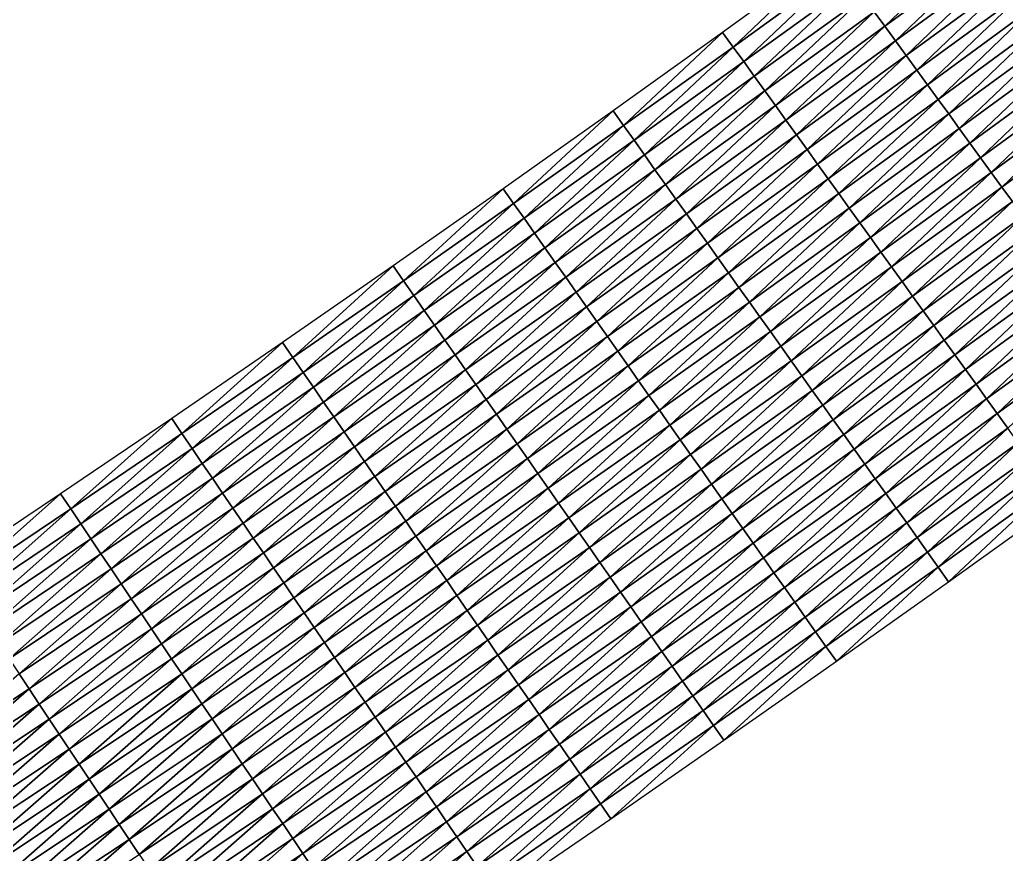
# Model space of a CAD drawing. Header units: metres. Extents: x 479979 to 482619, y 6959976 to 6961524.
# Drawn here: x 482123.9 to 482233.1, y 6961129.2 to 6961221.6 of the extents above; entities that cross this region are included whole.
import ezdxf

# ---------------------------------------------------------------- set-up
doc = ezdxf.new("R2010")
doc.units = ezdxf.units.M

msp = doc.modelspace()

# ---------------------------------------------------------------- linework, layer by layer
at = {"layer": 'GENERAL_FILL_TOP'}
for points in [[(482219.647, 6961220.823, 8.386), (482230.555, 6961231.28, 8.457), (482218.47, 6961222.44, 8.393)], [(482219.647, 6961220.823, 8.386), (482231.739, 6961229.669, 8.45), (482230.555, 6961231.28, 8.457)], [(482202.844, 6961218.533, 8.35), (482213.762, 6961228.908, 8.422), (482201.675, 6961220.156, 8.357)], [(482202.844, 6961218.533, 8.35), (482214.939, 6961227.291, 8.414), (482213.762, 6961228.908, 8.422)], [(482220.824, 6961219.206, 8.379), (482231.739, 6961229.669, 8.45), (482219.647, 6961220.823, 8.386)], [(482220.824, 6961219.206, 8.379), (482232.924, 6961228.057, 8.443), (482231.739, 6961229.669, 8.45)], [(482222.001, 6961217.589, 8.372), (482232.924, 6961228.057, 8.443), (482220.824, 6961219.206, 8.379)], [(482222.001, 6961217.589, 8.372), (482234.109, 6961226.446, 8.436), (482232.924, 6961228.057, 8.443)], [(482204.013, 6961216.91, 8.343), (482214.939, 6961227.291, 8.414), (482202.844, 6961218.533, 8.35)], [(482204.013, 6961216.91, 8.343), (482216.116, 6961225.674, 8.407), (482214.939, 6961227.291, 8.414)], [(482205.182, 6961215.287, 8.335), (482216.116, 6961225.674, 8.407), (482204.013, 6961216.91, 8.343)], [(482205.182, 6961215.287, 8.335), (482217.293, 6961224.057, 8.4), (482216.116, 6961225.674, 8.407)], [(482223.178, 6961215.972, 8.83), (482234.109, 6961226.446, 8.436), (482222.001, 6961217.589, 8.372)], [(482223.178, 6961215.972, 8.83), (482235.293, 6961224.835, 8.852), (482234.109, 6961226.446, 8.436)], [(482224.355, 6961214.355, 9.35), (482235.293, 6961224.835, 8.852), (482223.178, 6961215.972, 8.83)], [(482224.355, 6961214.355, 9.35), (482236.478, 6961223.223, 9.372), (482235.293, 6961224.835, 8.852)], [(482206.351, 6961213.665, 8.328), (482217.293, 6961224.057, 8.4), (482205.182, 6961215.287, 8.335)], [(482206.351, 6961213.665, 8.328), (482218.47, 6961222.44, 8.393), (482217.293, 6961224.057, 8.4)], [(482225.531, 6961212.738, 9.39), (482236.478, 6961223.223, 9.372), (482224.355, 6961214.355, 9.35)], [(482225.531, 6961212.738, 9.39), (482237.663, 6961221.612, 9.412), (482236.478, 6961223.223, 9.372)], [(482207.52, 6961212.042, 8.321), (482218.47, 6961222.44, 8.393), (482206.351, 6961213.665, 8.328)], [(482207.52, 6961212.042, 8.321), (482219.647, 6961220.823, 8.386), (482218.47, 6961222.44, 8.393)], [(482226.708, 6961211.121, 9.43), (482237.663, 6961221.612, 9.412), (482225.531, 6961212.738, 9.39)], [(482226.708, 6961211.121, 9.43), (482238.847, 6961220, 9.452), (482237.663, 6961221.612, 9.412)], [(482190.714, 6961209.841, 8.285), (482201.675, 6961220.156, 8.357), (482189.553, 6961211.47, 8.292)], [(482190.714, 6961209.841, 8.285), (482202.844, 6961218.533, 8.35), (482201.675, 6961220.156, 8.357)], [(482208.689, 6961210.419, 8.314), (482219.647, 6961220.823, 8.386), (482207.52, 6961212.042, 8.321)], [(482208.689, 6961210.419, 8.314), (482220.824, 6961219.206, 8.379), (482219.647, 6961220.823, 8.386)], [(482227.885, 6961209.504, 9.47), (482238.847, 6961220, 9.452), (482226.708, 6961211.121, 9.43)], [(482227.885, 6961209.504, 9.47), (482240.032, 6961218.389, 9.492), (482238.847, 6961220, 9.452)], [(482209.858, 6961208.796, 8.307), (482220.824, 6961219.206, 8.379), (482208.689, 6961210.419, 8.314)], [(482209.858, 6961208.796, 8.307), (482222.001, 6961217.589, 8.372), (482220.824, 6961219.206, 8.379)], [(482191.875, 6961208.212, 8.277), (482202.844, 6961218.533, 8.35), (482190.714, 6961209.841, 8.285)], [(482191.875, 6961208.212, 8.277), (482204.013, 6961216.91, 8.343), (482202.844, 6961218.533, 8.35)], [(482229.062, 6961207.887, 9.51), (482240.032, 6961218.389, 9.492), (482227.885, 6961209.504, 9.47)], [(482229.062, 6961207.887, 9.51), (482241.217, 6961216.778, 9.532), (482240.032, 6961218.389, 9.492)], [(482193.036, 6961206.584, 8.27), (482204.013, 6961216.91, 8.343), (482191.875, 6961208.212, 8.277)], [(482193.036, 6961206.584, 8.27), (482205.182, 6961215.287, 8.335), (482204.013, 6961216.91, 8.343)], [(482211.027, 6961207.174, 8.806), (482222.001, 6961217.589, 8.372), (482209.858, 6961208.796, 8.307)], [(482211.027, 6961207.174, 8.806), (482223.178, 6961215.972, 8.83), (482222.001, 6961217.589, 8.372)], [(482230.239, 6961206.27, 9.55), (482241.217, 6961216.778, 9.532), (482229.062, 6961207.887, 9.51)], [(482230.239, 6961206.27, 9.55), (482242.401, 6961215.166, 9.572), (482241.217, 6961216.778, 9.532)], [(482212.196, 6961205.551, 9.326), (482223.178, 6961215.972, 8.83), (482211.027, 6961207.174, 8.806)], [(482212.196, 6961205.551, 9.326), (482224.355, 6961214.355, 9.35), (482223.178, 6961215.972, 8.83)], [(482194.197, 6961204.955, 8.263), (482205.182, 6961215.287, 8.335), (482193.036, 6961206.584, 8.27)], [(482194.197, 6961204.955, 8.263), (482206.351, 6961213.665, 8.328), (482205.182, 6961215.287, 8.335)], [(482231.416, 6961204.652, 9.59), (482242.401, 6961215.166, 9.572), (482230.239, 6961206.27, 9.55)], [(482231.416, 6961204.652, 9.59), (482243.586, 6961213.555, 9.612), (482242.401, 6961215.166, 9.572)], [(482195.358, 6961203.327, 8.256), (482206.351, 6961213.665, 8.328), (482194.197, 6961204.955, 8.263)], [(482195.358, 6961203.327, 8.256), (482207.52, 6961212.042, 8.321), (482206.351, 6961213.665, 8.328)], [(482213.365, 6961203.928, 9.366), (482224.355, 6961214.355, 9.35), (482212.196, 6961205.551, 9.326)], [(482213.365, 6961203.928, 9.366), (482225.531, 6961212.738, 9.39), (482224.355, 6961214.355, 9.35)], [(482232.593, 6961203.035, 9.63), (482243.586, 6961213.555, 9.612), (482231.416, 6961204.652, 9.59)], [(482232.593, 6961203.035, 9.63), (482244.771, 6961211.943, 9.652), (482243.586, 6961213.555, 9.612)], [(482214.534, 6961202.305, 9.406), (482225.531, 6961212.738, 9.39), (482213.365, 6961203.928, 9.366)], [(482214.534, 6961202.305, 9.406), (482226.708, 6961211.121, 9.43), (482225.531, 6961212.738, 9.39)], [(482178.549, 6961201.216, 8.219), (482189.553, 6961211.47, 8.292), (482177.396, 6961202.851, 8.226)], [(482178.549, 6961201.216, 8.219), (482190.714, 6961209.841, 8.285), (482189.553, 6961211.47, 8.292)], [(482196.518, 6961201.698, 8.249), (482207.52, 6961212.042, 8.321), (482195.358, 6961203.327, 8.256)], [(482196.518, 6961201.698, 8.249), (482208.689, 6961210.419, 8.314), (482207.52, 6961212.042, 8.321)], [(482233.77, 6961201.418, 9.59), (482244.771, 6961211.943, 9.652), (482232.593, 6961203.035, 9.63)], [(482197.679, 6961200.069, 8.241), (482208.689, 6961210.419, 8.314), (482196.518, 6961201.698, 8.249)], [(482197.679, 6961200.069, 8.241), (482209.858, 6961208.796, 8.307), (482208.689, 6961210.419, 8.314)], [(482215.703, 6961200.682, 9.446), (482226.708, 6961211.121, 9.43), (482214.534, 6961202.305, 9.406)], [(482215.703, 6961200.682, 9.446), (482227.885, 6961209.504, 9.47), (482226.708, 6961211.121, 9.43)], [(482179.701, 6961199.582, 8.212), (482190.714, 6961209.841, 8.285), (482178.549, 6961201.216, 8.219)], [(482179.701, 6961199.582, 8.212), (482191.875, 6961208.212, 8.277), (482190.714, 6961209.841, 8.285)], [(482216.872, 6961199.06, 9.486), (482227.885, 6961209.504, 9.47), (482215.703, 6961200.682, 9.446)], [(482216.872, 6961199.06, 9.486), (482229.062, 6961207.887, 9.51), (482227.885, 6961209.504, 9.47)], [(482180.854, 6961197.947, 8.204), (482191.875, 6961208.212, 8.277), (482179.701, 6961199.582, 8.212)], [(482180.854, 6961197.947, 8.204), (482193.036, 6961206.584, 8.27), (482191.875, 6961208.212, 8.277)], [(482198.84, 6961198.441, 8.782), (482209.858, 6961208.796, 8.307), (482197.679, 6961200.069, 8.241)], [(482198.84, 6961198.441, 8.782), (482211.027, 6961207.174, 8.806), (482209.858, 6961208.796, 8.307)], [(482200.001, 6961196.812, 9.302), (482211.027, 6961207.174, 8.806), (482198.84, 6961198.441, 8.782)], [(482200.001, 6961196.812, 9.302), (482212.196, 6961205.551, 9.326), (482211.027, 6961207.174, 8.806)], [(482218.041, 6961197.437, 9.526), (482229.062, 6961207.887, 9.51), (482216.872, 6961199.06, 9.486)], [(482218.041, 6961197.437, 9.526), (482230.239, 6961206.27, 9.55), (482229.062, 6961207.887, 9.51)], [(482182.007, 6961196.313, 8.197), (482193.036, 6961206.584, 8.27), (482180.854, 6961197.947, 8.204)], [(482182.007, 6961196.313, 8.197), (482194.197, 6961204.955, 8.263), (482193.036, 6961206.584, 8.27)], [(482219.21, 6961195.814, 9.566), (482230.239, 6961206.27, 9.55), (482218.041, 6961197.437, 9.526)], [(482219.21, 6961195.814, 9.566), (482231.416, 6961204.652, 9.59), (482230.239, 6961206.27, 9.55)], [(482183.159, 6961194.678, 8.19), (482194.197, 6961204.955, 8.263), (482182.007, 6961196.313, 8.197)], [(482183.159, 6961194.678, 8.19), (482195.358, 6961203.327, 8.256), (482194.197, 6961204.955, 8.263)], [(482201.162, 6961195.184, 9.342), (482212.196, 6961205.551, 9.326), (482200.001, 6961196.812, 9.302)], [(482201.162, 6961195.184, 9.342), (482213.365, 6961203.928, 9.366), (482212.196, 6961205.551, 9.326)], [(482220.379, 6961194.191, 9.606), (482231.416, 6961204.652, 9.59), (482219.21, 6961195.814, 9.566)], [(482220.379, 6961194.191, 9.606), (482232.593, 6961203.035, 9.63), (482231.416, 6961204.652, 9.59)], [(482202.323, 6961193.555, 9.382), (482213.365, 6961203.928, 9.366), (482201.162, 6961195.184, 9.342)], [(482202.323, 6961193.555, 9.382), (482214.534, 6961202.305, 9.406), (482213.365, 6961203.928, 9.366)], [(482166.348, 6961192.66, 8.153), (482177.396, 6961202.851, 8.226), (482165.204, 6961194.301, 8.16)], [(482166.348, 6961192.66, 8.153), (482178.549, 6961201.216, 8.219), (482177.396, 6961202.851, 8.226)], [(482184.312, 6961193.044, 8.183), (482195.358, 6961203.327, 8.256), (482183.159, 6961194.678, 8.19)], [(482184.312, 6961193.044, 8.183), (482196.518, 6961201.698, 8.249), (482195.358, 6961203.327, 8.256)], [(482221.548, 6961192.568, 9.566), (482232.593, 6961203.035, 9.63), (482220.379, 6961194.191, 9.606)], [(482221.548, 6961192.568, 9.566), (482233.77, 6961201.418, 9.59), (482232.593, 6961203.035, 9.63)], [(482185.464, 6961191.409, 8.176), (482196.518, 6961201.698, 8.249), (482184.312, 6961193.044, 8.183)], [(482185.464, 6961191.409, 8.176), (482197.679, 6961200.069, 8.241), (482196.518, 6961201.698, 8.249)], [(482203.484, 6961191.926, 9.422), (482214.534, 6961202.305, 9.406), (482202.323, 6961193.555, 9.382)], [(482203.484, 6961191.926, 9.422), (482215.703, 6961200.682, 9.446), (482214.534, 6961202.305, 9.406)], [(482222.717, 6961190.946, 9.526), (482233.77, 6961201.418, 9.59), (482221.548, 6961192.568, 9.566)], [(482222.717, 6961190.946, 9.526), (482234.947, 6961199.801, 9.55), (482233.77, 6961201.418, 9.59)], [(482167.492, 6961191.02, 8.146), (482178.549, 6961201.216, 8.219), (482166.348, 6961192.66, 8.153)], [(482167.492, 6961191.02, 8.146), (482179.701, 6961199.582, 8.212), (482178.549, 6961201.216, 8.219)], [(482204.644, 6961190.298, 9.462), (482215.703, 6961200.682, 9.446), (482203.484, 6961191.926, 9.422)], [(482204.644, 6961190.298, 9.462), (482216.872, 6961199.06, 9.486), (482215.703, 6961200.682, 9.446)], [(482168.636, 6961189.379, 8.138), (482179.701, 6961199.582, 8.212), (482167.492, 6961191.02, 8.146)], [(482168.636, 6961189.379, 8.138), (482180.854, 6961197.947, 8.204), (482179.701, 6961199.582, 8.212)], [(482186.617, 6961189.775, 8.758), (482197.679, 6961200.069, 8.241), (482185.464, 6961191.409, 8.176)], [(482186.617, 6961189.775, 8.758), (482198.84, 6961198.441, 8.782), (482197.679, 6961200.069, 8.241)], [(482223.886, 6961189.323, 9.486), (482234.947, 6961199.801, 9.55), (482222.717, 6961190.946, 9.526)], [(482223.886, 6961189.323, 9.486), (482236.124, 6961198.184, 9.51), (482234.947, 6961199.801, 9.55)], [(482187.769, 6961188.14, 9.278), (482198.84, 6961198.441, 8.782), (482186.617, 6961189.775, 8.758)], [(482187.769, 6961188.14, 9.278), (482200.001, 6961196.812, 9.302), (482198.84, 6961198.441, 8.782)], [(482205.805, 6961188.669, 9.502), (482216.872, 6961199.06, 9.486), (482204.644, 6961190.298, 9.462)], [(482205.805, 6961188.669, 9.502), (482218.041, 6961197.437, 9.526), (482216.872, 6961199.06, 9.486)], [(482225.055, 6961187.7, 9.446), (482236.124, 6961198.184, 9.51), (482223.886, 6961189.323, 9.486)], [(482225.055, 6961187.7, 9.446), (482237.301, 6961196.567, 9.47), (482236.124, 6961198.184, 9.51)], [(482169.78, 6961187.739, 8.131), (482180.854, 6961197.947, 8.204), (482168.636, 6961189.379, 8.138)], [(482169.78, 6961187.739, 8.131), (482182.007, 6961196.313, 8.197), (482180.854, 6961197.947, 8.204)], [(482206.966, 6961187.04, 9.542), (482218.041, 6961197.437, 9.526), (482205.805, 6961188.669, 9.502)], [(482206.966, 6961187.04, 9.542), (482219.21, 6961195.814, 9.566), (482218.041, 6961197.437, 9.526)], [(482170.924, 6961186.098, 8.124), (482182.007, 6961196.313, 8.197), (482169.78, 6961187.739, 8.131)], [(482170.924, 6961186.098, 8.124), (482183.159, 6961194.678, 8.19), (482182.007, 6961196.313, 8.197)], [(482188.922, 6961186.506, 9.318), (482200.001, 6961196.812, 9.302), (482187.769, 6961188.14, 9.278)], [(482188.922, 6961186.506, 9.318), (482201.162, 6961195.184, 9.342), (482200.001, 6961196.812, 9.302)], [(482226.224, 6961186.077, 9.406), (482237.301, 6961196.567, 9.47), (482225.055, 6961187.7, 9.446)], [(482226.224, 6961186.077, 9.406), (482238.478, 6961194.95, 9.43), (482237.301, 6961196.567, 9.47)], [(482190.074, 6961184.871, 9.358), (482201.162, 6961195.184, 9.342), (482188.922, 6961186.506, 9.318)], [(482190.074, 6961184.871, 9.358), (482202.323, 6961193.555, 9.382), (482201.162, 6961195.184, 9.342)], [(482208.127, 6961185.412, 9.582), (482219.21, 6961195.814, 9.566), (482206.966, 6961187.04, 9.542)], [(482208.127, 6961185.412, 9.582), (482220.379, 6961194.191, 9.606), (482219.21, 6961195.814, 9.566)], [(482227.393, 6961184.454, 9.366), (482238.478, 6961194.95, 9.43), (482226.224, 6961186.077, 9.406)], [(482227.393, 6961184.454, 9.366), (482239.655, 6961193.333, 9.39), (482238.478, 6961194.95, 9.43)], [(482154.109, 6961184.173, 8.087), (482165.204, 6961194.301, 8.16), (482152.974, 6961185.82, 8.094)], [(482154.109, 6961184.173, 8.087), (482166.348, 6961192.66, 8.153), (482165.204, 6961194.301, 8.16)], [(482172.068, 6961184.458, 8.117), (482183.159, 6961194.678, 8.19), (482170.924, 6961186.098, 8.124)], [(482172.068, 6961184.458, 8.117), (482184.312, 6961193.044, 8.183), (482183.159, 6961194.678, 8.19)], [(482209.288, 6961183.783, 9.542), (482220.379, 6961194.191, 9.606), (482208.127, 6961185.412, 9.582)], [(482209.288, 6961183.783, 9.542), (482221.548, 6961192.568, 9.566), (482220.379, 6961194.191, 9.606)], [(482155.245, 6961182.527, 8.08), (482166.348, 6961192.66, 8.153), (482154.109, 6961184.173, 8.087)], [(482155.245, 6961182.527, 8.08), (482167.492, 6961191.02, 8.146), (482166.348, 6961192.66, 8.153)], [(482173.212, 6961182.817, 8.109), (482184.312, 6961193.044, 8.183), (482172.068, 6961184.458, 8.117)], [(482173.212, 6961182.817, 8.109), (482185.464, 6961191.409, 8.176), (482184.312, 6961193.044, 8.183)], [(482191.227, 6961183.237, 9.398), (482202.323, 6961193.555, 9.382), (482190.074, 6961184.871, 9.358)], [(482191.227, 6961183.237, 9.398), (482203.484, 6961191.926, 9.422), (482202.323, 6961193.555, 9.382)], [(482228.562, 6961182.832, 9.326), (482239.655, 6961193.333, 9.39), (482227.393, 6961184.454, 9.366)], [(482228.562, 6961182.832, 9.326), (482240.831, 6961191.716, 9.35), (482239.655, 6961193.333, 9.39)], [(482192.379, 6961181.602, 9.438), (482203.484, 6961191.926, 9.422), (482191.227, 6961183.237, 9.398)], [(482192.379, 6961181.602, 9.438), (482204.644, 6961190.298, 9.462), (482203.484, 6961191.926, 9.422)], [(482210.449, 6961182.155, 9.502), (482221.548, 6961192.568, 9.566), (482209.288, 6961183.783, 9.542)], [(482210.449, 6961182.155, 9.502), (482222.717, 6961190.946, 9.526), (482221.548, 6961192.568, 9.566)], [(482229.731, 6961181.209, 8.806), (482240.831, 6961191.716, 9.35), (482228.562, 6961182.832, 9.326)], [(482229.731, 6961181.209, 8.806), (482242.008, 6961190.099, 8.83), (482240.831, 6961191.716, 9.35)], [(482156.38, 6961180.88, 8.072), (482167.492, 6961191.02, 8.146), (482155.245, 6961182.527, 8.08)], [(482156.38, 6961180.88, 8.072), (482168.636, 6961189.379, 8.138), (482167.492, 6961191.02, 8.146)], [(482174.356, 6961181.177, 8.733), (482185.464, 6961191.409, 8.176), (482173.212, 6961182.817, 8.109)], [(482174.356, 6961181.177, 8.733), (482186.617, 6961189.775, 8.758), (482185.464, 6961191.409, 8.176)], [(482211.61, 6961180.526, 9.462), (482222.717, 6961190.946, 9.526), (482210.449, 6961182.155, 9.502)], [(482211.61, 6961180.526, 9.462), (482223.886, 6961189.323, 9.486), (482222.717, 6961190.946, 9.526)], [(482157.515, 6961179.234, 8.065), (482168.636, 6961189.379, 8.138), (482156.38, 6961180.88, 8.072)], [(482157.515, 6961179.234, 8.065), (482169.78, 6961187.739, 8.131), (482168.636, 6961189.379, 8.138)], [(482175.5, 6961179.536, 9.253), (482186.617, 6961189.775, 8.758), (482174.356, 6961181.177, 8.733)], [(482175.5, 6961179.536, 9.253), (482187.769, 6961188.14, 9.278), (482186.617, 6961189.775, 8.758)], [(482193.532, 6961179.968, 9.478), (482204.644, 6961190.298, 9.462), (482192.379, 6961181.602, 9.438)], [(482193.532, 6961179.968, 9.478), (482205.805, 6961188.669, 9.502), (482204.644, 6961190.298, 9.462)], [(482230.9, 6961179.586, 8.178), (482242.008, 6961190.099, 8.83), (482229.731, 6961181.209, 8.806)], [(482230.9, 6961179.586, 8.178), (482243.185, 6961188.482, 8.243), (482242.008, 6961190.099, 8.83)], [(482194.685, 6961178.333, 9.518), (482205.805, 6961188.669, 9.502), (482193.532, 6961179.968, 9.478)], [(482194.685, 6961178.333, 9.518), (482206.966, 6961187.04, 9.542), (482205.805, 6961188.669, 9.502)], [(482212.77, 6961178.897, 9.422), (482223.886, 6961189.323, 9.486), (482211.61, 6961180.526, 9.462)], [(482212.77, 6961178.897, 9.422), (482225.055, 6961187.7, 9.446), (482223.886, 6961189.323, 9.486)], [(482232.069, 6961177.963, 8.171), (482243.185, 6961188.482, 8.243), (482230.9, 6961179.586, 8.178)], [(482232.069, 6961177.963, 8.171), (482244.362, 6961186.865, 8.236), (482243.185, 6961188.482, 8.243)], [(482158.651, 6961177.587, 8.058), (482169.78, 6961187.739, 8.131), (482157.515, 6961179.234, 8.065)], [(482158.651, 6961177.587, 8.058), (482170.924, 6961186.098, 8.124), (482169.78, 6961187.739, 8.131)], [(482176.644, 6961177.896, 9.293), (482187.769, 6961188.14, 9.278), (482175.5, 6961179.536, 9.253)], [(482176.644, 6961177.896, 9.293), (482188.922, 6961186.506, 9.318), (482187.769, 6961188.14, 9.278)], [(482213.931, 6961177.269, 9.382), (482225.055, 6961187.7, 9.446), (482212.77, 6961178.897, 9.422)], [(482213.931, 6961177.269, 9.382), (482226.224, 6961186.077, 9.406), (482225.055, 6961187.7, 9.446)], [(482159.786, 6961175.941, 8.05), (482170.924, 6961186.098, 8.124), (482158.651, 6961177.587, 8.058)], [(482159.786, 6961175.941, 8.05), (482172.068, 6961184.458, 8.117), (482170.924, 6961186.098, 8.124)], [(482177.788, 6961176.255, 9.333), (482188.922, 6961186.506, 9.318), (482176.644, 6961177.896, 9.293)], [(482177.788, 6961176.255, 9.333), (482190.074, 6961184.871, 9.358), (482188.922, 6961186.506, 9.318)], [(482195.837, 6961176.699, 9.558), (482206.966, 6961187.04, 9.542), (482194.685, 6961178.333, 9.518)], [(482195.837, 6961176.699, 9.558), (482208.127, 6961185.412, 9.582), (482206.966, 6961187.04, 9.542)], [(482215.092, 6961175.64, 9.342), (482226.224, 6961186.077, 9.406), (482213.931, 6961177.269, 9.382)], [(482215.092, 6961175.64, 9.342), (482227.393, 6961184.454, 9.366), (482226.224, 6961186.077, 9.406)], [(482233.238, 6961176.34, 8.163), (482244.362, 6961186.865, 8.236), (482232.069, 6961177.963, 8.171)], [(482141.833, 6961175.757, 8.021), (482152.974, 6961185.82, 8.094), (482140.707, 6961177.409, 8.028)], [(482141.833, 6961175.757, 8.021), (482154.109, 6961184.173, 8.087), (482152.974, 6961185.82, 8.094)], [(482196.99, 6961175.064, 9.518), (482208.127, 6961185.412, 9.582), (482195.837, 6961176.699, 9.558)], [(482196.99, 6961175.064, 9.518), (482209.288, 6961183.783, 9.542), (482208.127, 6961185.412, 9.582)], [(482142.96, 6961174.104, 8.013), (482154.109, 6961184.173, 8.087), (482141.833, 6961175.757, 8.021)], [(482142.96, 6961174.104, 8.013), (482155.245, 6961182.527, 8.08), (482154.109, 6961184.173, 8.087)], [(482160.921, 6961174.294, 8.043), (482172.068, 6961184.458, 8.117), (482159.786, 6961175.941, 8.05)], [(482160.921, 6961174.294, 8.043), (482173.212, 6961182.817, 8.109), (482172.068, 6961184.458, 8.117)], [(482178.932, 6961174.615, 9.373), (482190.074, 6961184.871, 9.358), (482177.788, 6961176.255, 9.333)], [(482178.932, 6961174.615, 9.373), (482191.227, 6961183.237, 9.398), (482190.074, 6961184.871, 9.358)], [(482216.253, 6961174.011, 9.302), (482227.393, 6961184.454, 9.366), (482215.092, 6961175.64, 9.342)], [(482216.253, 6961174.011, 9.302), (482228.562, 6961182.832, 9.326), (482227.393, 6961184.454, 9.366)], [(482162.057, 6961172.648, 8.708), (482173.212, 6961182.817, 8.109), (482160.921, 6961174.294, 8.043)], [(482162.057, 6961172.648, 8.708), (482174.356, 6961181.177, 8.733), (482173.212, 6961182.817, 8.109)], [(482180.076, 6961172.974, 9.413), (482191.227, 6961183.237, 9.398), (482178.932, 6961174.615, 9.373)], [(482180.076, 6961172.974, 9.413), (482192.379, 6961181.602, 9.438), (482191.227, 6961183.237, 9.398)], [(482198.142, 6961173.43, 9.478), (482209.288, 6961183.783, 9.542), (482196.99, 6961175.064, 9.518)], [(482198.142, 6961173.43, 9.478), (482210.449, 6961182.155, 9.502), (482209.288, 6961183.783, 9.542)], [(482217.414, 6961172.383, 8.782), (482228.562, 6961182.832, 9.326), (482216.253, 6961174.011, 9.302)], [(482217.414, 6961172.383, 8.782), (482229.731, 6961181.209, 8.806), (482228.562, 6961182.832, 9.326)], [(482144.086, 6961172.451, 8.006), (482155.245, 6961182.527, 8.08), (482142.96, 6961174.104, 8.013)], [(482144.086, 6961172.451, 8.006), (482156.38, 6961180.88, 8.072), (482155.245, 6961182.527, 8.08)], [(482199.295, 6961171.795, 9.438), (482210.449, 6961182.155, 9.502), (482198.142, 6961173.43, 9.478)], [(482199.295, 6961171.795, 9.438), (482211.61, 6961180.526, 9.462), (482210.449, 6961182.155, 9.502)], [(482145.213, 6961170.799, 7.999), (482156.38, 6961180.88, 8.072), (482144.086, 6961172.451, 8.006)], [(482145.213, 6961170.799, 7.999), (482157.515, 6961179.234, 8.065), (482156.38, 6961180.88, 8.072)], [(482163.192, 6961171.001, 9.228), (482174.356, 6961181.177, 8.733), (482162.057, 6961172.648, 8.708)], [(482163.192, 6961171.001, 9.228), (482175.5, 6961179.536, 9.253), (482174.356, 6961181.177, 8.733)], [(482181.22, 6961171.334, 9.453), (482192.379, 6961181.602, 9.438), (482180.076, 6961172.974, 9.413)], [(482181.22, 6961171.334, 9.453), (482193.532, 6961179.968, 9.478), (482192.379, 6961181.602, 9.438)], [(482218.575, 6961170.754, 8.112), (482229.731, 6961181.209, 8.806), (482217.414, 6961172.383, 8.782)], [(482218.575, 6961170.754, 8.112), (482230.9, 6961179.586, 8.178), (482229.731, 6961181.209, 8.806)], [(482164.328, 6961169.355, 9.268), (482175.5, 6961179.536, 9.253), (482163.192, 6961171.001, 9.228)], [(482164.328, 6961169.355, 9.268), (482176.644, 6961177.896, 9.293), (482175.5, 6961179.536, 9.253)], [(482182.364, 6961169.693, 9.493), (482193.532, 6961179.968, 9.478), (482181.22, 6961171.334, 9.453)], [(482182.364, 6961169.693, 9.493), (482194.685, 6961178.333, 9.518), (482193.532, 6961179.968, 9.478)], [(482200.447, 6961170.161, 9.398), (482211.61, 6961180.526, 9.462), (482199.295, 6961171.795, 9.438)], [(482200.447, 6961170.161, 9.398), (482212.77, 6961178.897, 9.422), (482211.61, 6961180.526, 9.462)], [(482219.736, 6961169.126, 8.105), (482230.9, 6961179.586, 8.178), (482218.575, 6961170.754, 8.112)], [(482219.736, 6961169.126, 8.105), (482232.069, 6961177.963, 8.171), (482230.9, 6961179.586, 8.178)], [(482146.339, 6961169.146, 7.991), (482157.515, 6961179.234, 8.065), (482145.213, 6961170.799, 7.999)], [(482146.339, 6961169.146, 7.991), (482158.651, 6961177.587, 8.058), (482157.515, 6961179.234, 8.065)], [(482201.6, 6961168.526, 9.358), (482212.77, 6961178.897, 9.422), (482200.447, 6961170.161, 9.398)], [(482201.6, 6961168.526, 9.358), (482213.931, 6961177.269, 9.382), (482212.77, 6961178.897, 9.422)], [(482129.519, 6961167.411, 7.954), (482140.707, 6961177.409, 8.028), (482128.402, 6961169.07, 7.962)], [(482129.519, 6961167.411, 7.954), (482141.833, 6961175.757, 8.021), (482140.707, 6961177.409, 8.028)], [(482147.466, 6961167.494, 7.984), (482158.651, 6961177.587, 8.058), (482146.339, 6961169.146, 7.991)], [(482147.466, 6961167.494, 7.984), (482159.786, 6961175.941, 8.05), (482158.651, 6961177.587, 8.058)], [(482165.463, 6961167.708, 9.308), (482176.644, 6961177.896, 9.293), (482164.328, 6961169.355, 9.268)], [(482165.463, 6961167.708, 9.308), (482177.788, 6961176.255, 9.333), (482176.644, 6961177.896, 9.293)], [(482183.508, 6961168.053, 9.533), (482194.685, 6961178.333, 9.518), (482182.364, 6961169.693, 9.493)], [(482183.508, 6961168.053, 9.533), (482195.837, 6961176.699, 9.558), (482194.685, 6961178.333, 9.518)], [(482220.897, 6961167.497, 8.097), (482232.069, 6961177.963, 8.171), (482219.736, 6961169.126, 8.105)], [(482220.897, 6961167.497, 8.097), (482233.238, 6961176.34, 8.163), (482232.069, 6961177.963, 8.171)], [(482166.598, 6961166.062, 9.348), (482177.788, 6961176.255, 9.333), (482165.463, 6961167.708, 9.308)], [(482166.598, 6961166.062, 9.348), (482178.932, 6961174.615, 9.373), (482177.788, 6961176.255, 9.333)], [(482184.652, 6961166.412, 9.493), (482195.837, 6961176.699, 9.558), (482183.508, 6961168.053, 9.533)], [(482184.652, 6961166.412, 9.493), (482196.99, 6961175.064, 9.518), (482195.837, 6961176.699, 9.558)], [(482202.752, 6961166.892, 9.318), (482213.931, 6961177.269, 9.382), (482201.6, 6961168.526, 9.358)], [(482202.752, 6961166.892, 9.318), (482215.092, 6961175.64, 9.342), (482213.931, 6961177.269, 9.382)], [(482222.057, 6961165.868, 8.09), (482233.238, 6961176.34, 8.163), (482220.897, 6961167.497, 8.097)], [(482222.057, 6961165.868, 8.09), (482234.407, 6961174.718, 8.156), (482233.238, 6961176.34, 8.163)], [(482130.637, 6961165.753, 7.947), (482141.833, 6961175.757, 8.021), (482129.519, 6961167.411, 7.954)], [(482130.637, 6961165.753, 7.947), (482142.96, 6961174.104, 8.013), (482141.833, 6961175.757, 8.021)], [(482148.592, 6961165.841, 7.977), (482159.786, 6961175.941, 8.05), (482147.466, 6961167.494, 7.984)], [(482148.592, 6961165.841, 7.977), (482160.921, 6961174.294, 8.043), (482159.786, 6961175.941, 8.05)], [(482203.905, 6961165.257, 9.278), (482215.092, 6961175.64, 9.342), (482202.752, 6961166.892, 9.318)], [(482203.905, 6961165.257, 9.278), (482216.253, 6961174.011, 9.302), (482215.092, 6961175.64, 9.342)], [(482131.754, 6961164.094, 7.94), (482142.96, 6961174.104, 8.013), (482130.637, 6961165.753, 7.947)], [(482131.754, 6961164.094, 7.94), (482144.086, 6961172.451, 8.006), (482142.96, 6961174.104, 8.013)], [(482149.719, 6961164.189, 8.682), (482160.921, 6961174.294, 8.043), (482148.592, 6961165.841, 7.977)], [(482149.719, 6961164.189, 8.682), (482162.057, 6961172.648, 8.708), (482160.921, 6961174.294, 8.043)], [(482167.734, 6961164.415, 9.388), (482178.932, 6961174.615, 9.373), (482166.598, 6961166.062, 9.348)], [(482167.734, 6961164.415, 9.388), (482180.076, 6961172.974, 9.413), (482178.932, 6961174.615, 9.373)], [(482185.796, 6961164.772, 9.453), (482196.99, 6961175.064, 9.518), (482184.652, 6961166.412, 9.493)], [(482185.796, 6961164.772, 9.453), (482198.142, 6961173.43, 9.478), (482196.99, 6961175.064, 9.518)], [(482223.218, 6961164.24, 8.083), (482234.407, 6961174.718, 8.156), (482222.057, 6961165.868, 8.09)], [(482223.218, 6961164.24, 8.083), (482235.576, 6961173.095, 8.149), (482234.407, 6961174.718, 8.156)], [(482168.869, 6961162.769, 9.428), (482180.076, 6961172.974, 9.413), (482167.734, 6961164.415, 9.388)], [(482168.869, 6961162.769, 9.428), (482181.22, 6961171.334, 9.453), (482180.076, 6961172.974, 9.413)], [(482186.94, 6961163.131, 9.413), (482198.142, 6961173.43, 9.478), (482185.796, 6961164.772, 9.453)], [(482186.94, 6961163.131, 9.413), (482199.295, 6961171.795, 9.438), (482198.142, 6961173.43, 9.478)], [(482205.057, 6961163.623, 8.758), (482216.253, 6961174.011, 9.302), (482203.905, 6961165.257, 9.278)], [(482205.057, 6961163.623, 8.758), (482217.414, 6961172.383, 8.782), (482216.253, 6961174.011, 9.302)], [(482224.379, 6961162.611, 8.076), (482235.576, 6961173.095, 8.149), (482223.218, 6961164.24, 8.083)], [(482224.379, 6961162.611, 8.076), (482236.745, 6961171.472, 8.142), (482235.576, 6961173.095, 8.149)], [(482132.872, 6961162.435, 7.932), (482144.086, 6961172.451, 8.006), (482131.754, 6961164.094, 7.94)], [(482132.872, 6961162.435, 7.932), (482145.213, 6961170.799, 7.999), (482144.086, 6961172.451, 8.006)], [(482150.845, 6961162.536, 9.202), (482162.057, 6961172.648, 8.708), (482149.719, 6961164.189, 8.682)], [(482150.845, 6961162.536, 9.202), (482163.192, 6961171.001, 9.228), (482162.057, 6961172.648, 8.708)], [(482206.21, 6961161.988, 8.045), (482217.414, 6961172.383, 8.782), (482205.057, 6961163.623, 8.758)], [(482206.21, 6961161.988, 8.045), (482218.575, 6961170.754, 8.112), (482217.414, 6961172.383, 8.782)], [(482133.989, 6961160.776, 7.925), (482145.213, 6961170.799, 7.999), (482132.872, 6961162.435, 7.932)], [(482133.989, 6961160.776, 7.925), (482146.339, 6961169.146, 7.991), (482145.213, 6961170.799, 7.999)], [(482151.972, 6961160.884, 9.242), (482163.192, 6961171.001, 9.228), (482150.845, 6961162.536, 9.202)], [(482151.972, 6961160.884, 9.242), (482164.328, 6961169.355, 9.268), (482163.192, 6961171.001, 9.228)], [(482170.004, 6961161.122, 9.468), (482181.22, 6961171.334, 9.453), (482168.869, 6961162.769, 9.428)], [(482170.004, 6961161.122, 9.468), (482182.364, 6961169.693, 9.493), (482181.22, 6961171.334, 9.453)], [(482188.084, 6961161.491, 9.373), (482199.295, 6961171.795, 9.438), (482186.94, 6961163.131, 9.413)], [(482188.084, 6961161.491, 9.373), (482200.447, 6961170.161, 9.398), (482199.295, 6961171.795, 9.438)], [(482225.54, 6961160.983, 8.069), (482236.745, 6961171.472, 8.142), (482224.379, 6961162.611, 8.076)], [(482225.54, 6961160.983, 8.069), (482237.914, 6961169.849, 8.135), (482236.745, 6961171.472, 8.142)], [(482171.14, 6961159.476, 9.508), (482182.364, 6961169.693, 9.493), (482170.004, 6961161.122, 9.468)], [(482171.14, 6961159.476, 9.508), (482183.508, 6961168.053, 9.533), (482182.364, 6961169.693, 9.493)], [(482189.228, 6961159.851, 9.333), (482200.447, 6961170.161, 9.398), (482188.084, 6961161.491, 9.373)], [(482189.228, 6961159.851, 9.333), (482201.6, 6961168.526, 9.358), (482200.447, 6961170.161, 9.398)], [(482207.362, 6961160.353, 8.038), (482218.575, 6961170.754, 8.112), (482206.21, 6961161.988, 8.045)], [(482207.362, 6961160.353, 8.038), (482219.736, 6961169.126, 8.105), (482218.575, 6961170.754, 8.112)], [(482226.701, 6961159.354, 8.061), (482237.914, 6961169.849, 8.135), (482225.54, 6961160.983, 8.069)], [(482226.701, 6961159.354, 8.061), (482239.083, 6961168.226, 8.128), (482237.914, 6961169.849, 8.135)], [(482117.166, 6961159.138, 7.888), (482128.402, 6961169.07, 7.962), (482116.058, 6961160.803, 7.896)], [(482117.166, 6961159.138, 7.888), (482129.519, 6961167.411, 7.954), (482128.402, 6961169.07, 7.962)], [(482135.107, 6961159.118, 7.917), (482146.339, 6961169.146, 7.991), (482133.989, 6961160.776, 7.925)], [(482135.107, 6961159.118, 7.917), (482147.466, 6961167.494, 7.984), (482146.339, 6961169.146, 7.991)], [(482153.099, 6961159.231, 9.282), (482164.328, 6961169.355, 9.268), (482151.972, 6961160.884, 9.242)], [(482153.099, 6961159.231, 9.282), (482165.463, 6961167.708, 9.308), (482164.328, 6961169.355, 9.268)], [(482208.515, 6961158.719, 8.031), (482219.736, 6961169.126, 8.105), (482207.362, 6961160.353, 8.038)], [(482208.515, 6961158.719, 8.031), (482220.897, 6961167.497, 8.097), (482219.736, 6961169.126, 8.105)], [(482136.224, 6961157.459, 7.91), (482147.466, 6961167.494, 7.984), (482135.107, 6961159.118, 7.917)], [(482136.224, 6961157.459, 7.91), (482148.592, 6961165.841, 7.977), (482147.466, 6961167.494, 7.984)], [(482154.225, 6961157.578, 9.322), (482165.463, 6961167.708, 9.308), (482153.099, 6961159.231, 9.282)], [(482154.225, 6961157.578, 9.322), (482166.598, 6961166.062, 9.348), (482165.463, 6961167.708, 9.308)], [(482172.275, 6961157.829, 9.468), (482183.508, 6961168.053, 9.533), (482171.14, 6961159.476, 9.508)], [(482172.275, 6961157.829, 9.468), (482184.652, 6961166.412, 9.493), (482183.508, 6961168.053, 9.533)], [(482190.372, 6961158.21, 9.293), (482201.6, 6961168.526, 9.358), (482189.228, 6961159.851, 9.333)], [(482190.372, 6961158.21, 9.293), (482202.752, 6961166.892, 9.318), (482201.6, 6961168.526, 9.358)], [(482209.668, 6961157.084, 8.024), (482220.897, 6961167.497, 8.097), (482208.515, 6961158.719, 8.031)], [(482209.668, 6961157.084, 8.024), (482222.057, 6961165.868, 8.09), (482220.897, 6961167.497, 8.097)], [(482118.274, 6961157.473, 7.881), (482129.519, 6961167.411, 7.954), (482117.166, 6961159.138, 7.888)], [(482118.274, 6961157.473, 7.881), (482130.637, 6961165.753, 7.947), (482129.519, 6961167.411, 7.954)], [(482173.41, 6961156.183, 9.428), (482184.652, 6961166.412, 9.493), (482172.275, 6961157.829, 9.468)], [(482173.41, 6961156.183, 9.428), (482185.796, 6961164.772, 9.453), (482184.652, 6961166.412, 9.493)], [(482191.516, 6961156.57, 9.253), (482202.752, 6961166.892, 9.318), (482190.372, 6961158.21, 9.293)], [(482191.516, 6961156.57, 9.253), (482203.905, 6961165.257, 9.278), (482202.752, 6961166.892, 9.318)], [(482119.383, 6961155.808, 7.873), (482130.637, 6961165.753, 7.947), (482118.274, 6961157.473, 7.881)], [(482119.383, 6961155.808, 7.873), (482131.754, 6961164.094, 7.94), (482130.637, 6961165.753, 7.947)], [(482137.342, 6961155.8, 8.656), (482148.592, 6961165.841, 7.977), (482136.224, 6961157.459, 7.91)], [(482137.342, 6961155.8, 8.656), (482149.719, 6961164.189, 8.682), (482148.592, 6961165.841, 7.977)], [(482155.352, 6961155.926, 9.362), (482166.598, 6961166.062, 9.348), (482154.225, 6961157.578, 9.322)], [(482155.352, 6961155.926, 9.362), (482167.734, 6961164.415, 9.388), (482166.598, 6961166.062, 9.348)], [(482210.82, 6961155.45, 8.016), (482222.057, 6961165.868, 8.09), (482209.668, 6961157.084, 8.024)], [(482210.82, 6961155.45, 8.016), (482223.218, 6961164.24, 8.083), (482222.057, 6961165.868, 8.09)], [(482156.478, 6961154.273, 9.402), (482167.734, 6961164.415, 9.388), (482155.352, 6961155.926, 9.362)], [(482156.478, 6961154.273, 9.402), (482168.869, 6961162.769, 9.428), (482167.734, 6961164.415, 9.388)], [(482174.546, 6961154.536, 9.388), (482185.796, 6961164.772, 9.453), (482173.41, 6961156.183, 9.428)], [(482174.546, 6961154.536, 9.388), (482186.94, 6961163.131, 9.413), (482185.796, 6961164.772, 9.453)], [(482192.66, 6961154.929, 8.733), (482203.905, 6961165.257, 9.278), (482191.516, 6961156.57, 9.253)], [(482192.66, 6961154.929, 8.733), (482205.057, 6961163.623, 8.758), (482203.905, 6961165.257, 9.278)], [(482211.973, 6961153.815, 8.009), (482223.218, 6961164.24, 8.083), (482210.82, 6961155.45, 8.016)], [(482211.973, 6961153.815, 8.009), (482224.379, 6961162.611, 8.076), (482223.218, 6961164.24, 8.083)], [(482120.491, 6961154.143, 7.866), (482131.754, 6961164.094, 7.94), (482119.383, 6961155.808, 7.873)], [(482120.491, 6961154.143, 7.866), (482132.872, 6961162.435, 7.932), (482131.754, 6961164.094, 7.94)], [(482138.459, 6961154.142, 9.176), (482149.719, 6961164.189, 8.682), (482137.342, 6961155.8, 8.656)], [(482138.459, 6961154.142, 9.176), (482150.845, 6961162.536, 9.202), (482149.719, 6961164.189, 8.682)], [(482175.681, 6961152.89, 9.348), (482186.94, 6961163.131, 9.413), (482174.546, 6961154.536, 9.388)], [(482175.681, 6961152.89, 9.348), (482188.084, 6961161.491, 9.373), (482186.94, 6961163.131, 9.413)], [(482193.805, 6961153.289, 7.979), (482205.057, 6961163.623, 8.758), (482192.66, 6961154.929, 8.733)], [(482193.805, 6961153.289, 7.979), (482206.21, 6961161.988, 8.045), (482205.057, 6961163.623, 8.758)], [(482121.599, 6961152.479, 7.858), (482132.872, 6961162.435, 7.932), (482120.491, 6961154.143, 7.866)], [(482121.599, 6961152.479, 7.858), (482133.989, 6961160.776, 7.925), (482132.872, 6961162.435, 7.932)], [(482139.577, 6961152.483, 9.216), (482150.845, 6961162.536, 9.202), (482138.459, 6961154.142, 9.176)], [(482139.577, 6961152.483, 9.216), (482151.972, 6961160.884, 9.242), (482150.845, 6961162.536, 9.202)], [(482157.605, 6961152.621, 9.442), (482168.869, 6961162.769, 9.428), (482156.478, 6961154.273, 9.402)], [(482157.605, 6961152.621, 9.442), (482170.004, 6961161.122, 9.468), (482168.869, 6961162.769, 9.428)], [(482213.125, 6961152.181, 8.002), (482224.379, 6961162.611, 8.076), (482211.973, 6961153.815, 8.009)], [(482213.125, 6961152.181, 8.002), (482225.54, 6961160.983, 8.069), (482224.379, 6961162.611, 8.076)], [(482158.731, 6961150.968, 9.482), (482170.004, 6961161.122, 9.468), (482157.605, 6961152.621, 9.442)], [(482158.731, 6961150.968, 9.482), (482171.14, 6961159.476, 9.508), (482170.004, 6961161.122, 9.468)], [(482176.817, 6961151.243, 9.308), (482188.084, 6961161.491, 9.373), (482175.681, 6961152.89, 9.348)], [(482176.817, 6961151.243, 9.308), (482189.228, 6961159.851, 9.333), (482188.084, 6961161.491, 9.373)], [(482194.949, 6961151.648, 7.971), (482206.21, 6961161.988, 8.045), (482193.805, 6961153.289, 7.979)], [(482194.949, 6961151.648, 7.971), (482207.362, 6961160.353, 8.038), (482206.21, 6961161.988, 8.045)], [(482214.278, 6961150.546, 7.995), (482225.54, 6961160.983, 8.069), (482213.125, 6961152.181, 8.002)], [(482214.278, 6961150.546, 7.995), (482226.701, 6961159.354, 8.061), (482225.54, 6961160.983, 8.069)], [(482122.708, 6961150.814, 7.851), (482133.989, 6961160.776, 7.925), (482121.599, 6961152.479, 7.858)], [(482122.708, 6961150.814, 7.851), (482135.107, 6961159.118, 7.917), (482133.989, 6961160.776, 7.925)], [(482140.694, 6961150.824, 9.256), (482151.972, 6961160.884, 9.242), (482139.577, 6961152.483, 9.216)], [(482140.694, 6961150.824, 9.256), (482153.099, 6961159.231, 9.282), (482151.972, 6961160.884, 9.242)], [(482177.952, 6961149.597, 9.268), (482189.228, 6961159.851, 9.333), (482176.817, 6961151.243, 9.308)], [(482177.952, 6961149.597, 9.268), (482190.372, 6961158.21, 9.293), (482189.228, 6961159.851, 9.333)], [(482196.093, 6961150.008, 7.964), (482207.362, 6961160.353, 8.038), (482194.949, 6961151.648, 7.971)], [(482196.093, 6961150.008, 7.964), (482208.515, 6961158.719, 8.031), (482207.362, 6961160.353, 8.038)], [(482123.816, 6961149.149, 7.844), (482135.107, 6961159.118, 7.917), (482122.708, 6961150.814, 7.851)], [(482123.816, 6961149.149, 7.844), (482136.224, 6961157.459, 7.91), (482135.107, 6961159.118, 7.917)], [(482141.812, 6961149.166, 9.296), (482153.099, 6961159.231, 9.282), (482140.694, 6961150.824, 9.256)], [(482141.812, 6961149.166, 9.296), (482154.225, 6961157.578, 9.322), (482153.099, 6961159.231, 9.282)], [(482159.858, 6961149.316, 9.442), (482171.14, 6961159.476, 9.508), (482158.731, 6961150.968, 9.482)], [(482159.858, 6961149.316, 9.442), (482172.275, 6961157.829, 9.468), (482171.14, 6961159.476, 9.508)], [(482160.984, 6961147.663, 9.402), (482172.275, 6961157.829, 9.468), (482159.858, 6961149.316, 9.442)], [(482160.984, 6961147.663, 9.402), (482173.41, 6961156.183, 9.428), (482172.275, 6961157.829, 9.468)], [(482179.087, 6961147.95, 9.228), (482190.372, 6961158.21, 9.293), (482177.952, 6961149.597, 9.268)], [(482179.087, 6961147.95, 9.228), (482191.516, 6961156.57, 9.253), (482190.372, 6961158.21, 9.293)], [(482197.237, 6961148.367, 7.957), (482208.515, 6961158.719, 8.031), (482196.093, 6961150.008, 7.964)], [(482197.237, 6961148.367, 7.957), (482209.668, 6961157.084, 8.024), (482208.515, 6961158.719, 8.031)], [(482124.924, 6961147.484, 8.629), (482136.224, 6961157.459, 7.91), (482123.816, 6961149.149, 7.844)], [(482124.924, 6961147.484, 8.629), (482137.342, 6961155.8, 8.656), (482136.224, 6961157.459, 7.91)], [(482142.929, 6961147.507, 9.336), (482154.225, 6961157.578, 9.322), (482141.812, 6961149.166, 9.296)], [(482142.929, 6961147.507, 9.336), (482155.352, 6961155.926, 9.362), (482154.225, 6961157.578, 9.322)], [(482180.223, 6961146.304, 8.708), (482191.516, 6961156.57, 9.253), (482179.087, 6961147.95, 9.228)], [(482180.223, 6961146.304, 8.708), (482192.66, 6961154.929, 8.733), (482191.516, 6961156.57, 9.253)], [(482198.381, 6961146.727, 7.949), (482209.668, 6961157.084, 8.024), (482197.237, 6961148.367, 7.957)], [(482198.381, 6961146.727, 7.949), (482210.82, 6961155.45, 8.016), (482209.668, 6961157.084, 8.024)], [(482126.033, 6961145.819, 9.149), (482137.342, 6961155.8, 8.656), (482124.924, 6961147.484, 8.629)], [(482126.033, 6961145.819, 9.149), (482138.459, 6961154.142, 9.176), (482137.342, 6961155.8, 8.656)], [(482144.047, 6961145.848, 9.376), (482155.352, 6961155.926, 9.362), (482142.929, 6961147.507, 9.336)], [(482144.047, 6961145.848, 9.376), (482156.478, 6961154.273, 9.402), (482155.352, 6961155.926, 9.362)], [(482162.111, 6961146.01, 9.362), (482173.41, 6961156.183, 9.428), (482160.984, 6961147.663, 9.402)], [(482162.111, 6961146.01, 9.362), (482174.546, 6961154.536, 9.388), (482173.41, 6961156.183, 9.428)], [(482163.237, 6961144.358, 9.322), (482174.546, 6961154.536, 9.388), (482162.111, 6961146.01, 9.362)], [(482163.237, 6961144.358, 9.322), (482175.681, 6961152.89, 9.348), (482174.546, 6961154.536, 9.388)], [(482181.358, 6961144.657, 7.911), (482192.66, 6961154.929, 8.733), (482180.223, 6961146.304, 8.708)], [(482181.358, 6961144.657, 7.911), (482193.805, 6961153.289, 7.979), (482192.66, 6961154.929, 8.733)], [(482199.525, 6961145.086, 7.942), (482210.82, 6961155.45, 8.016), (482198.381, 6961146.727, 7.949)], [(482199.525, 6961145.086, 7.942), (482211.973, 6961153.815, 8.009), (482210.82, 6961155.45, 8.016)], [(482127.141, 6961144.154, 9.189), (482138.459, 6961154.142, 9.176), (482126.033, 6961145.819, 9.149)], [(482127.141, 6961144.154, 9.189), (482139.577, 6961152.483, 9.216), (482138.459, 6961154.142, 9.176)], [(482145.164, 6961144.19, 9.416), (482156.478, 6961154.273, 9.402), (482144.047, 6961145.848, 9.376)], [(482145.164, 6961144.19, 9.416), (482157.605, 6961152.621, 9.442), (482156.478, 6961154.273, 9.402)], [(482182.493, 6961143.011, 7.904), (482193.805, 6961153.289, 7.979), (482181.358, 6961144.657, 7.911)], [(482182.493, 6961143.011, 7.904), (482194.949, 6961151.648, 7.971), (482193.805, 6961153.289, 7.979)], [(482200.669, 6961143.446, 7.935), (482211.973, 6961153.815, 8.009), (482199.525, 6961145.086, 7.942)], [(482200.669, 6961143.446, 7.935), (482213.125, 6961152.181, 8.002), (482211.973, 6961153.815, 8.009)], [(482128.249, 6961142.49, 9.229), (482139.577, 6961152.483, 9.216), (482127.141, 6961144.154, 9.189)], [(482128.249, 6961142.49, 9.229), (482140.694, 6961150.824, 9.256), (482139.577, 6961152.483, 9.216)], [(482146.282, 6961142.531, 9.456), (482157.605, 6961152.621, 9.442), (482145.164, 6961144.19, 9.416)], [(482146.282, 6961142.531, 9.456), (482158.731, 6961150.968, 9.482), (482157.605, 6961152.621, 9.442)], [(482164.364, 6961142.705, 9.282), (482175.681, 6961152.89, 9.348), (482163.237, 6961144.358, 9.322)], [(482164.364, 6961142.705, 9.282), (482176.817, 6961151.243, 9.308), (482175.681, 6961152.89, 9.348)], [(482165.49, 6961141.053, 9.242), (482176.817, 6961151.243, 9.308), (482164.364, 6961142.705, 9.282)], [(482165.49, 6961141.053, 9.242), (482177.952, 6961149.597, 9.268), (482176.817, 6961151.243, 9.308)], [(482183.629, 6961141.364, 7.897), (482194.949, 6961151.648, 7.971), (482182.493, 6961143.011, 7.904)], [(482183.629, 6961141.364, 7.897), (482196.093, 6961150.008, 7.964), (482194.949, 6961151.648, 7.971)], [(482201.813, 6961141.805, 7.928), (482213.125, 6961152.181, 8.002), (482200.669, 6961143.446, 7.935)], [(482201.813, 6961141.805, 7.928), (482214.278, 6961150.546, 7.995), (482213.125, 6961152.181, 8.002)], [(482129.358, 6961140.825, 9.269), (482140.694, 6961150.824, 9.256), (482128.249, 6961142.49, 9.229)], [(482129.358, 6961140.825, 9.269), (482141.812, 6961149.166, 9.296), (482140.694, 6961150.824, 9.256)], [(482147.399, 6961140.872, 9.416), (482158.731, 6961150.968, 9.482), (482146.282, 6961142.531, 9.456)], [(482147.399, 6961140.872, 9.416), (482159.858, 6961149.316, 9.442), (482158.731, 6961150.968, 9.482)], [(482112.466, 6961139.24, 8.602), (482124.924, 6961147.484, 8.629), (482123.816, 6961149.149, 7.844)], [(482130.466, 6961139.16, 9.309), (482141.812, 6961149.166, 9.296), (482129.358, 6961140.825, 9.269)], [(482130.466, 6961139.16, 9.309), (482142.929, 6961147.507, 9.336), (482141.812, 6961149.166, 9.296)], [(482148.517, 6961139.214, 9.376), (482159.858, 6961149.316, 9.442), (482147.399, 6961140.872, 9.416)], [(482148.517, 6961139.214, 9.376), (482160.984, 6961147.663, 9.402), (482159.858, 6961149.316, 9.442)], [(482166.617, 6961139.4, 9.202), (482177.952, 6961149.597, 9.268), (482165.49, 6961141.053, 9.242)], [(482166.617, 6961139.4, 9.202), (482179.087, 6961147.95, 9.228), (482177.952, 6961149.597, 9.268)], [(482184.764, 6961139.718, 7.889), (482196.093, 6961150.008, 7.964), (482183.629, 6961141.364, 7.897)], [(482184.764, 6961139.718, 7.889), (482197.237, 6961148.367, 7.957), (482196.093, 6961150.008, 7.964)], [(482167.743, 6961137.748, 8.682), (482179.087, 6961147.95, 9.228), (482166.617, 6961139.4, 9.202)], [(482167.743, 6961137.748, 8.682), (482180.223, 6961146.304, 8.708), (482179.087, 6961147.95, 9.228)], [(482185.899, 6961138.071, 7.882), (482197.237, 6961148.367, 7.957), (482184.764, 6961139.718, 7.889)], [(482185.899, 6961138.071, 7.882), (482198.381, 6961146.727, 7.949), (482197.237, 6961148.367, 7.957)], [(482113.565, 6961137.569, 9.122), (482124.924, 6961147.484, 8.629), (482112.466, 6961139.24, 8.602)], [(482113.565, 6961137.569, 9.122), (482126.033, 6961145.819, 9.149), (482124.924, 6961147.484, 8.629)], [(482131.574, 6961137.495, 9.349), (482142.929, 6961147.507, 9.336), (482130.466, 6961139.16, 9.309)], [(482131.574, 6961137.495, 9.349), (482144.047, 6961145.848, 9.376), (482142.929, 6961147.507, 9.336)], [(482149.634, 6961137.555, 9.336), (482160.984, 6961147.663, 9.402), (482148.517, 6961139.214, 9.376)], [(482149.634, 6961137.555, 9.336), (482162.111, 6961146.01, 9.362), (482160.984, 6961147.663, 9.402)], [(482114.664, 6961135.898, 9.162), (482126.033, 6961145.819, 9.149), (482113.565, 6961137.569, 9.122)], [(482114.664, 6961135.898, 9.162), (482127.141, 6961144.154, 9.189), (482126.033, 6961145.819, 9.149)], [(482132.683, 6961135.83, 9.389), (482144.047, 6961145.848, 9.376), (482131.574, 6961137.495, 9.349)], [(482132.683, 6961135.83, 9.389), (482145.164, 6961144.19, 9.416), (482144.047, 6961145.848, 9.376)], [(482150.752, 6961135.896, 9.296), (482162.111, 6961146.01, 9.362), (482149.634, 6961137.555, 9.336)], [(482150.752, 6961135.896, 9.296), (482163.237, 6961144.358, 9.322), (482162.111, 6961146.01, 9.362)], [(482168.87, 6961136.095, 7.844), (482180.223, 6961146.304, 8.708), (482167.743, 6961137.748, 8.682)], [(482168.87, 6961136.095, 7.844), (482181.358, 6961144.657, 7.911), (482180.223, 6961146.304, 8.708)], [(482187.035, 6961136.425, 7.875), (482198.381, 6961146.727, 7.949), (482185.899, 6961138.071, 7.882)], [(482187.035, 6961136.425, 7.875), (482199.525, 6961145.086, 7.942), (482198.381, 6961146.727, 7.949)], [(482169.996, 6961134.442, 7.837), (482181.358, 6961144.657, 7.911), (482168.87, 6961136.095, 7.844)], [(482169.996, 6961134.442, 7.837), (482182.493, 6961143.011, 7.904), (482181.358, 6961144.657, 7.911)], [(482188.17, 6961134.778, 7.868), (482199.525, 6961145.086, 7.942), (482187.035, 6961136.425, 7.875)], [(482188.17, 6961134.778, 7.868), (482200.669, 6961143.446, 7.935), (482199.525, 6961145.086, 7.942)], [(482115.763, 6961134.227, 9.202), (482127.141, 6961144.154, 9.189), (482114.664, 6961135.898, 9.162)], [(482115.763, 6961134.227, 9.202), (482128.249, 6961142.49, 9.229), (482127.141, 6961144.154, 9.189)], [(482133.791, 6961134.166, 9.429), (482145.164, 6961144.19, 9.416), (482132.683, 6961135.83, 9.389)], [(482133.791, 6961134.166, 9.429), (482146.282, 6961142.531, 9.456), (482145.164, 6961144.19, 9.416)], [(482151.869, 6961134.238, 9.256), (482163.237, 6961144.358, 9.322), (482150.752, 6961135.896, 9.296)], [(482151.869, 6961134.238, 9.256), (482164.364, 6961142.705, 9.282), (482163.237, 6961144.358, 9.322)], [(482116.862, 6961132.556, 9.242), (482128.249, 6961142.49, 9.229), (482115.763, 6961134.227, 9.202)], [(482116.862, 6961132.556, 9.242), (482129.358, 6961140.825, 9.269), (482128.249, 6961142.49, 9.229)], [(482134.899, 6961132.501, 9.389), (482146.282, 6961142.531, 9.456), (482133.791, 6961134.166, 9.429)], [(482134.899, 6961132.501, 9.389), (482147.399, 6961140.872, 9.416), (482146.282, 6961142.531, 9.456)], [(482152.987, 6961132.579, 9.216), (482164.364, 6961142.705, 9.282), (482151.869, 6961134.238, 9.256)], [(482152.987, 6961132.579, 9.216), (482165.49, 6961141.053, 9.242), (482164.364, 6961142.705, 9.282)], [(482171.123, 6961132.79, 7.829), (482182.493, 6961143.011, 7.904), (482169.996, 6961134.442, 7.837)], [(482171.123, 6961132.79, 7.829), (482183.629, 6961141.364, 7.897), (482182.493, 6961143.011, 7.904)], [(482189.305, 6961133.132, 7.86), (482200.669, 6961143.446, 7.935), (482188.17, 6961134.778, 7.868)], [(482189.305, 6961133.132, 7.86), (482201.813, 6961141.805, 7.928), (482200.669, 6961143.446, 7.935)], [(482172.249, 6961131.137, 7.822), (482183.629, 6961141.364, 7.897), (482171.123, 6961132.79, 7.829)], [(482172.249, 6961131.137, 7.822), (482184.764, 6961139.718, 7.889), (482183.629, 6961141.364, 7.897)], [(482117.961, 6961130.885, 9.282), (482129.358, 6961140.825, 9.269), (482116.862, 6961132.556, 9.242)], [(482117.961, 6961130.885, 9.282), (482130.466, 6961139.16, 9.309), (482129.358, 6961140.825, 9.269)], [(482136.008, 6961130.836, 9.349), (482147.399, 6961140.872, 9.416), (482134.899, 6961132.501, 9.389)], [(482136.008, 6961130.836, 9.349), (482148.517, 6961139.214, 9.376), (482147.399, 6961140.872, 9.416)], [(482154.104, 6961130.92, 9.176), (482165.49, 6961141.053, 9.242), (482152.987, 6961132.579, 9.216)], [(482154.104, 6961130.92, 9.176), (482166.617, 6961139.4, 9.202), (482165.49, 6961141.053, 9.242)], [(482119.06, 6961129.214, 9.322), (482130.466, 6961139.16, 9.309), (482117.961, 6961130.885, 9.282)], [(482119.06, 6961129.214, 9.322), (482131.574, 6961137.495, 9.349), (482130.466, 6961139.16, 9.309)], [(482137.116, 6961129.171, 9.309), (482148.517, 6961139.214, 9.376), (482136.008, 6961130.836, 9.349)], [(482137.116, 6961129.171, 9.309), (482149.634, 6961137.555, 9.336), (482148.517, 6961139.214, 9.376)], [(482155.222, 6961129.262, 8.656), (482166.617, 6961139.4, 9.202), (482154.104, 6961130.92, 9.176)], [(482155.222, 6961129.262, 8.656), (482167.743, 6961137.748, 8.682), (482166.617, 6961139.4, 9.202)], [(482173.376, 6961129.485, 7.815), (482184.764, 6961139.718, 7.889), (482172.249, 6961131.137, 7.822)], [(482173.376, 6961129.485, 7.815), (482185.899, 6961138.071, 7.882), (482184.764, 6961139.718, 7.889)], [(482174.502, 6961127.832, 7.807), (482185.899, 6961138.071, 7.882), (482173.376, 6961129.485, 7.815)], [(482174.502, 6961127.832, 7.807), (482187.035, 6961136.425, 7.875), (482185.899, 6961138.071, 7.882)], [(482120.159, 6961127.543, 9.362), (482131.574, 6961137.495, 9.349), (482119.06, 6961129.214, 9.322)], [(482120.159, 6961127.543, 9.362), (482132.683, 6961135.83, 9.389), (482131.574, 6961137.495, 9.349)], [(482138.224, 6961127.506, 9.269), (482149.634, 6961137.555, 9.336), (482137.116, 6961129.171, 9.309)], [(482138.224, 6961127.506, 9.269), (482150.752, 6961135.896, 9.296), (482149.634, 6961137.555, 9.336)], [(482156.339, 6961127.603, 7.777), (482167.743, 6961137.748, 8.682), (482155.222, 6961129.262, 8.656)], [(482156.339, 6961127.603, 7.777), (482168.87, 6961136.095, 7.844), (482167.743, 6961137.748, 8.682)], [(482121.259, 6961125.872, 9.402), (482132.683, 6961135.83, 9.389), (482120.159, 6961127.543, 9.362)], [(482121.259, 6961125.872, 9.402), (482133.791, 6961134.166, 9.429), (482132.683, 6961135.83, 9.389)], [(482139.333, 6961125.842, 9.229), (482150.752, 6961135.896, 9.296), (482138.224, 6961127.506, 9.269)], [(482139.333, 6961125.842, 9.229), (482151.869, 6961134.238, 9.256), (482150.752, 6961135.896, 9.296)], [(482157.457, 6961125.944, 7.769), (482168.87, 6961136.095, 7.844), (482156.339, 6961127.603, 7.777)], [(482157.457, 6961125.944, 7.769), (482169.996, 6961134.442, 7.837), (482168.87, 6961136.095, 7.844)], [(482175.629, 6961126.18, 7.8), (482187.035, 6961136.425, 7.875), (482174.502, 6961127.832, 7.807)], [(482175.629, 6961126.18, 7.8), (482188.17, 6961134.778, 7.868), (482187.035, 6961136.425, 7.875)], [(482176.755, 6961124.527, 7.793), (482188.17, 6961134.778, 7.868), (482175.629, 6961126.18, 7.8)], [(482176.755, 6961124.527, 7.793), (482189.305, 6961133.132, 7.86), (482188.17, 6961134.778, 7.868)], [(482122.358, 6961124.202, 9.362), (482133.791, 6961134.166, 9.429), (482121.259, 6961125.872, 9.402)], [(482122.358, 6961124.202, 9.362), (482134.899, 6961132.501, 9.389), (482133.791, 6961134.166, 9.429)], [(482140.441, 6961124.177, 9.189), (482151.869, 6961134.238, 9.256), (482139.333, 6961125.842, 9.229)], [(482140.441, 6961124.177, 9.189), (482152.987, 6961132.579, 9.216), (482151.869, 6961134.238, 9.256)], [(482158.574, 6961124.286, 7.762), (482169.996, 6961134.442, 7.837), (482157.457, 6961125.944, 7.769)], [(482158.574, 6961124.286, 7.762), (482171.123, 6961132.79, 7.829), (482169.996, 6961134.442, 7.837)], [(482141.549, 6961122.512, 9.149), (482152.987, 6961132.579, 9.216), (482140.441, 6961124.177, 9.189)], [(482141.549, 6961122.512, 9.149), (482154.104, 6961130.92, 9.176), (482152.987, 6961132.579, 9.216)], [(482159.692, 6961122.627, 7.755), (482171.123, 6961132.79, 7.829), (482158.574, 6961124.286, 7.762)], [(482159.692, 6961122.627, 7.755), (482172.249, 6961131.137, 7.822), (482171.123, 6961132.79, 7.829)], [(482123.457, 6961122.531, 9.322), (482134.899, 6961132.501, 9.389), (482122.358, 6961124.202, 9.362)], [(482123.457, 6961122.531, 9.322), (482136.008, 6961130.836, 9.349), (482134.899, 6961132.501, 9.389)], [(482124.556, 6961120.86, 9.282), (482136.008, 6961130.836, 9.349), (482123.457, 6961122.531, 9.322)], [(482124.556, 6961120.86, 9.282), (482137.116, 6961129.171, 9.309), (482136.008, 6961130.836, 9.349)], [(482142.658, 6961120.847, 8.629), (482154.104, 6961130.92, 9.176), (482141.549, 6961122.512, 9.149)], [(482142.658, 6961120.847, 8.629), (482155.222, 6961129.262, 8.656), (482154.104, 6961130.92, 9.176)], [(482160.809, 6961120.968, 7.747), (482172.249, 6961131.137, 7.822), (482159.692, 6961122.627, 7.755)], [(482160.809, 6961120.968, 7.747), (482173.376, 6961129.485, 7.815), (482172.249, 6961131.137, 7.822)], [(482143.766, 6961119.182, 7.709), (482155.222, 6961129.262, 8.656), (482142.658, 6961120.847, 8.629)], [(482143.766, 6961119.182, 7.709), (482156.339, 6961127.603, 7.777), (482155.222, 6961129.262, 8.656)], [(482161.927, 6961119.31, 7.74), (482173.376, 6961129.485, 7.815), (482160.809, 6961120.968, 7.747)], [(482161.927, 6961119.31, 7.74), (482174.502, 6961127.832, 7.807), (482173.376, 6961129.485, 7.815)]]:
    msp.add_3dface(points, dxfattribs=at)

doc.saveas('drawing.dxf')
